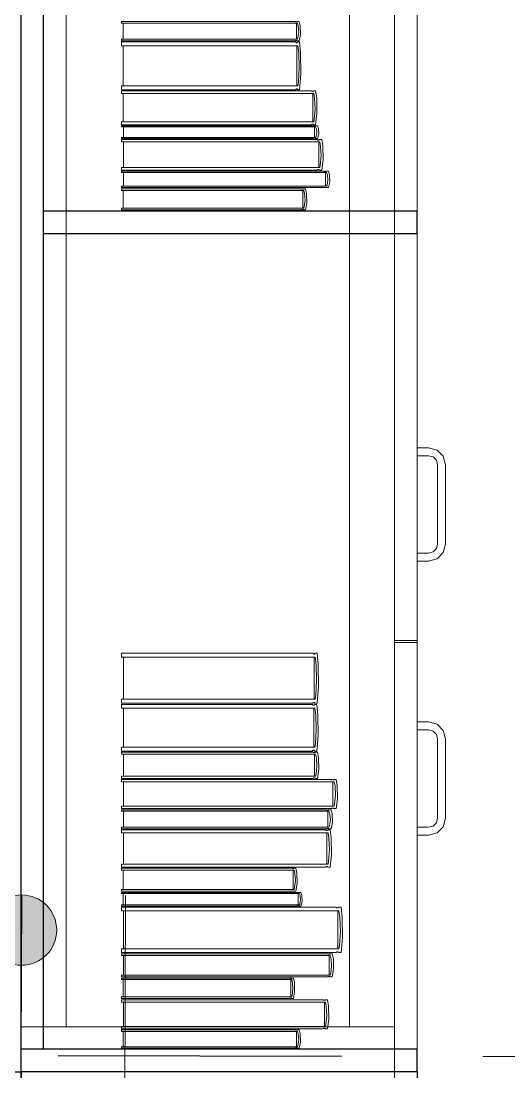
# Model space of a CAD drawing. Header units: inches. Extents: x -19 to 5698, y -728 to 92.
# Drawn here: x 116.196 to 116.627, y 12.101 to 13.029 of the extents above; entities that cross this region are included whole.
import ezdxf

# ---------------------------------------------------------------- set-up
doc = ezdxf.new("R2010")
doc.units = ezdxf.units.IN
doc.header["$MEASUREMENT"] = 0
doc.set_wipeout_variables(frame=1)
for name, pattern in [('HIDDEN', [0.375, 0.25, -0.125]), ('RAYITAS', [0.375, 0.25, -0.125]), ('Wipeout_Contour', [1, 0, -1])]:
    doc.linetypes.add(name, pattern=pattern)
for name, color, linetype, lineweight in [('00 conduct tomacorr', 120, 'HIDDEN', 30), ('T-TECHO-E', 150, 'Continuous', 20), ('TOMACORRIENTE', 22, 'RAYITAS', 9)]:
    doc.layers.add(name, color=color, linetype=linetype, lineweight=lineweight)
doc.layers.add('Interior - Mobiliario', color=7, linetype='Continuous')

# ---------------------------------------------------------------- blocks, each defined once
blk = doc.blocks.new('a')
at = {"layer": 'TOMACORRIENTE', "ltscale": 0.05}
h = blk.add_hatch(color=4, dxfattribs=at)
edge = h.paths.add_edge_path()
edge.add_arc((0, 0.0752), 0.02106, 0, 360)
at = {"layer": 'TOMACORRIENTE', "color": 4}
for p, q in [((-0.14553, 0.09625), (-0.0515, 0.09625)), ((-0.09851, 0.09625), (-0.09851, -0.09657)), ((0, 0.09625), (0, -0.09625)), ((0.06232, -0.09625), (0.06232, 0.09625))]:
    blk.add_line(p, q, dxfattribs=at)
blk.add_circle((0, 0.0752), 0.02106, dxfattribs=at)
blk = doc.blocks.new('CABLE 3FACE')
at = {"layer": 'T-TECHO-E', "rotation": 59.94170052614085}
blk.add_blockref('a', (0, 0), dxfattribs=at)

msp = doc.modelspace()

# ---------------------------------------------------------------- linework, layer by layer
at = {"layer": 'Interior - Mobiliario', "color": 175, "linetype": 'Continuous', "lineweight": 13}
for p, q in [((116.2158, 12.12125), (116.2158, 13.58125)), ((116.5258, 13.58125), (116.5258, 12.12125)), ((116.28445, 13.02711), (116.28445, 13.02847)), ((116.28445, 13.02847), (116.43806, 13.02847)), ((116.43993, 13.02711), (116.28445, 13.02711)), ((116.28602, 13.01285), (116.28602, 13.02711)), ((116.43806, 13.02847), (116.43819, 13.02838)), ((116.43819, 13.02838), (116.43839, 13.02828)), ((116.43839, 13.02828), (116.43861, 13.02822)), ((116.43861, 13.02822), (116.43884, 13.02819)), ((116.43884, 13.02819), (116.43907, 13.02819)), ((116.43907, 13.02819), (116.4393, 13.02823)), ((116.43915, 13.02711), (116.43915, 13.01285)), ((116.4393, 13.02823), (116.43951, 13.0283)), ((116.43951, 13.0283), (116.43971, 13.0284)), ((116.43971, 13.0284), (116.4398, 13.02847)), ((116.4398, 13.02847), (116.44151, 13.02847)), ((116.44066, 13.02457), (116.43993, 13.02711)), ((116.44151, 13.02847), (116.44236, 13.02475)), ((116.4404, 13.01413), (116.44106, 13.01934)), ((116.44106, 13.01934), (116.44066, 13.02457)), ((116.44256, 13.01715), (116.44151, 13.01149)), ((116.44236, 13.02475), (116.44256, 13.01715)), ((116.28445, 13.01149), (116.28445, 13.01285)), ((116.28445, 13.01285), (116.43993, 13.01285)), ((116.43806, 13.01149), (116.28445, 13.01149)), ((116.28445, 13.00711), (116.28445, 13.01049)), ((116.28445, 13.01049), (116.43844, 13.01049)), ((116.44032, 13.00711), (116.28445, 13.00711)), ((116.28603, 12.97167), (116.28603, 13.00711)), ((116.43815, 13.01155), (116.43806, 13.01149)), ((116.43834, 13.01166), (116.43815, 13.01155)), ((116.43856, 13.01173), (116.43834, 13.01166)), ((116.43844, 13.01049), (116.43857, 13.01026)), ((116.43879, 13.01177), (116.43856, 13.01173)), ((116.43857, 13.01026), (116.43877, 13.01002)), ((116.43877, 13.01002), (116.43899, 13.00986)), ((116.43902, 13.01177), (116.43879, 13.01177)), ((116.43899, 13.00986), (116.43922, 13.00978)), ((116.43925, 13.01174), (116.43902, 13.01177)), ((116.43922, 13.00978), (116.43945, 13.00979)), ((116.43947, 13.01168), (116.43925, 13.01174)), ((116.43945, 13.00979), (116.43968, 13.00989)), ((116.43967, 13.01158), (116.43947, 13.01168)), ((116.43953, 13.00711), (116.43953, 12.97167)), ((116.4398, 13.01149), (116.43967, 13.01158)), ((116.43968, 13.00989), (116.43989, 13.01007)), ((116.44151, 13.01149), (116.4398, 13.01149)), ((116.43989, 13.01007), (116.44009, 13.01032)), ((116.43993, 13.01285), (116.4404, 13.01413)), ((116.44009, 13.01032), (116.44018, 13.01049)), ((116.44018, 13.01049), (116.44189, 13.01049)), ((116.44104, 13.00079), (116.44032, 13.00711)), ((116.44189, 13.01049), (116.44275, 13.00123)), ((116.44144, 12.98781), (116.44104, 13.00079)), ((116.44275, 13.00123), (116.44295, 12.98237)), ((116.44078, 12.97487), (116.44144, 12.98781)), ((116.44295, 12.98237), (116.44189, 12.96829)), ((116.28445, 12.96829), (116.28445, 12.97167)), ((116.28445, 12.97167), (116.44032, 12.97167)), ((116.44032, 12.97167), (116.44078, 12.97487)), ((116.43844, 12.96829), (116.28445, 12.96829)), ((116.28445, 12.96491), (116.28445, 12.96729)), ((116.28445, 12.96729), (116.45228, 12.96729)), ((116.45433, 12.96491), (116.28445, 12.96491)), ((116.28617, 12.93985), (116.28617, 12.96491)), ((116.43852, 12.96846), (116.43844, 12.96829)), ((116.43872, 12.96872), (116.43852, 12.96846)), ((116.43894, 12.96889), (116.43872, 12.96872)), ((116.43917, 12.96899), (116.43894, 12.96889)), ((116.4394, 12.969), (116.43917, 12.96899)), ((116.43963, 12.96892), (116.4394, 12.969)), ((116.43985, 12.96876), (116.43963, 12.96892)), ((116.44005, 12.96852), (116.43985, 12.96876)), ((116.44018, 12.96829), (116.44005, 12.96852)), ((116.44189, 12.96829), (116.44018, 12.96829)), ((116.45228, 12.96729), (116.45243, 12.96713)), ((116.45243, 12.96713), (116.45265, 12.96696)), ((116.45265, 12.96696), (116.45289, 12.96685)), ((116.45289, 12.96685), (116.45314, 12.9668)), ((116.45314, 12.9668), (116.45339, 12.9668)), ((116.45339, 12.9668), (116.45364, 12.96687)), ((116.45348, 12.96491), (116.45348, 12.93985)), ((116.45364, 12.96687), (116.45387, 12.967)), ((116.45387, 12.967), (116.45409, 12.96718)), ((116.45409, 12.96718), (116.45419, 12.96729)), ((116.45419, 12.96729), (116.45605, 12.96729)), ((116.45512, 12.96044), (116.45433, 12.96491)), ((116.45556, 12.95126), (116.45512, 12.96044)), ((116.45605, 12.96729), (116.45699, 12.96075)), ((116.45699, 12.96075), (116.4572, 12.94741)), ((116.45484, 12.94211), (116.45556, 12.95126)), ((116.45433, 12.93985), (116.45484, 12.94211)), ((116.4572, 12.94741), (116.45605, 12.93746)), ((116.28445, 12.93746), (116.28445, 12.93985)), ((116.28445, 12.93985), (116.45433, 12.93985)), ((116.45228, 12.93746), (116.28445, 12.93746)), ((116.28445, 12.93557), (116.28445, 12.93646)), ((116.28445, 12.93646), (116.45392, 12.93646)), ((116.45599, 12.93557), (116.28445, 12.93557)), ((116.28619, 12.92623), (116.28619, 12.93557)), ((116.45238, 12.93758), (116.45228, 12.93746)), ((116.4526, 12.93776), (116.45238, 12.93758)), ((116.45283, 12.93788), (116.4526, 12.93776)), ((116.45308, 12.93795), (116.45283, 12.93788)), ((116.45333, 12.93796), (116.45308, 12.93795)), ((116.45358, 12.9379), (116.45333, 12.93796)), ((116.45382, 12.93779), (116.45358, 12.9379)), ((116.45404, 12.93762), (116.45382, 12.93779)), ((116.45392, 12.93646), (116.45406, 12.9364)), ((116.45419, 12.93746), (116.45404, 12.93762)), ((116.45406, 12.9364), (116.45429, 12.93634)), ((116.45605, 12.93746), (116.45419, 12.93746)), ((116.45429, 12.93634), (116.45453, 12.93629)), ((116.45453, 12.93629), (116.45478, 12.93627)), ((116.45478, 12.93627), (116.45504, 12.93628)), ((116.45504, 12.93628), (116.45529, 12.9363)), ((116.45512, 12.93557), (116.45512, 12.92623)), ((116.45529, 12.9363), (116.45553, 12.93635)), ((116.45553, 12.93635), (116.45574, 12.93642)), ((116.45574, 12.93642), (116.45584, 12.93646)), ((116.45584, 12.93646), (116.45772, 12.93646)), ((116.45679, 12.93391), (116.45599, 12.93557)), ((116.45723, 12.93049), (116.45679, 12.93391)), ((116.45772, 12.93646), (116.45867, 12.93402)), ((116.45867, 12.93402), (116.45889, 12.92905)), ((116.28445, 12.92535), (116.28445, 12.92623)), ((116.28445, 12.92623), (116.45599, 12.92623)), ((116.45392, 12.92535), (116.28445, 12.92535)), ((116.28445, 12.92219), (116.28445, 12.92435)), ((116.28445, 12.92435), (116.45749, 12.92435)), ((116.45402, 12.92539), (116.45392, 12.92535)), ((116.45424, 12.92546), (116.45402, 12.92539)), ((116.45447, 12.9255), (116.45424, 12.92546)), ((116.45472, 12.92553), (116.45447, 12.9255)), ((116.45498, 12.92553), (116.45472, 12.92553)), ((116.45523, 12.92551), (116.45498, 12.92553)), ((116.45547, 12.92547), (116.45523, 12.92551)), ((116.4557, 12.92541), (116.45547, 12.92547)), ((116.45584, 12.92535), (116.4557, 12.92541)), ((116.45772, 12.92535), (116.45584, 12.92535)), ((116.45599, 12.92623), (116.45651, 12.92708)), ((116.45651, 12.92708), (116.45723, 12.93049)), ((116.45749, 12.92435), (116.45763, 12.9242)), ((116.45763, 12.9242), (116.45786, 12.92405)), ((116.45889, 12.92905), (116.45772, 12.92535)), ((116.45786, 12.92405), (116.45811, 12.92395)), ((116.45811, 12.92395), (116.45837, 12.9239)), ((116.45837, 12.9239), (116.45863, 12.9239)), ((116.45863, 12.9239), (116.45888, 12.92396)), ((116.45888, 12.92396), (116.45913, 12.92408)), ((116.45913, 12.92408), (116.45935, 12.92424)), ((116.45935, 12.92424), (116.45945, 12.92435)), ((116.45945, 12.92435), (116.46137, 12.92435)), ((116.46137, 12.92435), (116.46234, 12.91844)), ((116.4596, 12.92219), (116.28445, 12.92219)), ((116.28622, 12.92219), (116.45872, 12.92219)), ((116.28622, 12.89957), (116.28622, 12.92219)), ((116.45872, 12.92219), (116.45872, 12.89957)), ((116.46042, 12.91816), (116.4596, 12.92219)), ((116.46087, 12.90987), (116.46042, 12.91816)), ((116.46234, 12.91844), (116.46256, 12.9064)), ((116.46013, 12.90161), (116.46087, 12.90987)), ((116.46256, 12.9064), (116.46137, 12.89742)), ((116.28445, 12.89742), (116.28445, 12.89957)), ((116.28445, 12.89957), (116.4596, 12.89957)), ((116.45749, 12.89742), (116.28445, 12.89742)), ((116.28445, 12.89526), (116.28445, 12.89642)), ((116.28445, 12.89642), (116.46337, 12.89642)), ((116.45872, 12.89957), (116.28622, 12.89957)), ((116.45759, 12.89752), (116.45749, 12.89742)), ((116.45781, 12.89769), (116.45759, 12.89752)), ((116.45805, 12.8978), (116.45781, 12.89769)), ((116.45831, 12.89786), (116.45805, 12.8978)), ((116.45857, 12.89787), (116.45831, 12.89786)), ((116.45883, 12.89782), (116.45857, 12.89787)), ((116.45908, 12.89772), (116.45883, 12.89782)), ((116.4593, 12.89756), (116.45908, 12.89772)), ((116.45945, 12.89742), (116.4593, 12.89756)), ((116.46137, 12.89742), (116.45945, 12.89742)), ((116.4596, 12.89957), (116.46013, 12.90161)), ((116.46337, 12.89642), (116.46352, 12.89634)), ((116.46352, 12.89634), (116.46375, 12.89626)), ((116.46375, 12.89626), (116.46401, 12.8962)), ((116.46401, 12.8962), (116.46428, 12.89617)), ((116.46428, 12.89617), (116.46455, 12.89618)), ((116.46455, 12.89618), (116.46481, 12.89621)), ((116.46481, 12.89621), (116.46506, 12.89627)), ((116.46506, 12.89627), (116.46529, 12.89636)), ((116.46529, 12.89636), (116.46539, 12.89642)), ((116.46539, 12.89642), (116.46738, 12.89642)), ((116.46738, 12.89642), (116.46838, 12.89323)), ((116.46555, 12.89526), (116.28445, 12.89526)), ((116.28628, 12.88306), (116.28628, 12.89526)), ((116.46464, 12.89526), (116.46464, 12.88306)), ((116.46639, 12.89308), (116.46555, 12.89526)), ((116.4661, 12.88416), (116.46686, 12.88861)), ((116.46686, 12.88861), (116.46639, 12.89308)), ((116.46861, 12.88674), (116.46738, 12.8819)), ((116.46838, 12.89323), (116.46861, 12.88674)), ((116.28445, 12.8819), (116.28445, 12.88306)), ((116.28445, 12.88306), (116.46555, 12.88306)), ((116.46337, 12.8819), (116.28445, 12.8819)), ((116.28445, 12.87941), (116.28445, 12.8809)), ((116.28445, 12.8809), (116.44356, 12.8809)), ((116.44551, 12.87941), (116.28445, 12.87941)), ((116.44356, 12.8809), (116.4437, 12.8808)), ((116.4437, 12.8808), (116.44391, 12.88069)), ((116.44391, 12.88069), (116.44413, 12.88062)), ((116.44413, 12.88062), (116.44437, 12.88059)), ((116.44437, 12.88059), (116.44461, 12.88059)), ((116.44461, 12.88059), (116.44485, 12.88063)), ((116.44485, 12.88063), (116.44507, 12.88071)), ((116.44507, 12.88071), (116.44527, 12.88083)), ((116.44527, 12.88083), (116.44537, 12.8809)), ((116.44537, 12.8809), (116.44713, 12.8809)), ((116.44625, 12.87661), (116.44551, 12.87941)), ((116.44713, 12.8809), (116.44802, 12.87681)), ((116.44802, 12.87681), (116.44823, 12.86847)), ((116.46347, 12.88195), (116.46337, 12.8819)), ((116.4637, 12.88204), (116.46347, 12.88195)), ((116.46395, 12.8821), (116.4637, 12.88204)), ((116.46422, 12.88214), (116.46395, 12.8821)), ((116.46449, 12.88214), (116.46422, 12.88214)), ((116.46475, 12.88211), (116.46449, 12.88214)), ((116.46501, 12.88206), (116.46475, 12.88211)), ((116.46524, 12.88198), (116.46501, 12.88206)), ((116.46539, 12.8819), (116.46524, 12.88198)), ((116.46738, 12.8819), (116.46539, 12.8819)), ((116.46555, 12.88306), (116.4661, 12.88416)), ((116.44667, 12.87087), (116.44625, 12.87661)), ((116.5558, 12.65225), (116.5458, 12.65225)), ((116.5458, 12.65225), (116.5458, 12.64525)), ((116.5458, 12.64525), (116.5558, 12.64525)), ((116.5633, 12.65024), (116.5558, 12.65225)), ((116.5558, 12.64525), (116.5598, 12.64418)), ((116.56879, 12.64475), (116.5633, 12.65024)), ((116.5598, 12.64418), (116.56272, 12.64125)), ((116.56272, 12.64125), (116.5638, 12.63725)), ((116.5638, 12.63725), (116.5638, 12.56725)), ((116.5708, 12.63725), (116.56879, 12.64475)), ((116.5708, 12.56725), (116.5708, 12.63725)), ((116.56272, 12.56325), (116.5598, 12.56032)), ((116.5638, 12.56725), (116.56272, 12.56325)), ((116.56879, 12.55975), (116.5708, 12.56725)), ((116.5558, 12.55925), (116.5458, 12.55925)), ((116.5458, 12.55925), (116.5458, 12.55225)), ((116.5458, 12.55225), (116.5558, 12.55225)), ((116.5598, 12.56032), (116.5558, 12.55925)), ((116.5558, 12.55225), (116.5633, 12.55426)), ((116.5633, 12.55426), (116.56879, 12.55975)), ((116.5458, 12.48225), (116.5258, 12.48225)), ((116.5458, 12.48025), (116.5258, 12.48025)), ((116.28445, 12.46734), (116.28445, 12.47088)), ((116.28445, 12.47088), (116.45362, 12.47088)), ((116.45362, 12.47088), (116.45376, 12.47064)), ((116.45376, 12.47064), (116.45399, 12.47039)), ((116.45399, 12.47039), (116.45423, 12.47022)), ((116.45423, 12.47022), (116.45448, 12.47014)), ((116.45448, 12.47014), (116.45474, 12.47015)), ((116.45474, 12.47015), (116.45499, 12.47025)), ((116.45499, 12.47025), (116.45522, 12.47044)), ((116.45522, 12.47044), (116.45544, 12.4707)), ((116.45544, 12.4707), (116.45554, 12.47088)), ((116.45554, 12.47088), (116.45742, 12.47088)), ((116.45742, 12.47088), (116.45836, 12.46118)), ((116.45569, 12.46734), (116.28445, 12.46734)), ((116.28618, 12.43023), (116.28618, 12.46734)), ((116.45482, 12.46734), (116.45482, 12.43023)), ((116.45648, 12.46072), (116.45569, 12.46734)), ((116.45692, 12.44712), (116.45648, 12.46072)), ((116.45836, 12.46118), (116.45858, 12.44143)), ((116.4562, 12.43358), (116.45692, 12.44712)), ((116.45858, 12.44143), (116.45742, 12.42669)), ((116.45569, 12.43023), (116.4562, 12.43358)), ((116.28445, 12.42669), (116.28445, 12.43023)), ((116.28445, 12.43023), (116.45569, 12.43023)), ((116.45362, 12.42669), (116.28445, 12.42669)), ((116.28445, 12.4224), (116.28445, 12.42569)), ((116.28445, 12.42569), (116.45328, 12.42569)), ((116.45534, 12.4224), (116.28445, 12.4224)), ((116.28618, 12.38783), (116.28618, 12.4224)), ((116.45328, 12.42569), (116.45342, 12.42547)), ((116.45342, 12.42547), (116.45365, 12.42523)), ((116.45372, 12.42686), (116.45362, 12.42669)), ((116.45365, 12.42523), (116.45389, 12.42508)), ((116.45394, 12.42713), (116.45372, 12.42686)), ((116.45389, 12.42508), (116.45414, 12.425)), ((116.45417, 12.42732), (116.45394, 12.42713)), ((116.45414, 12.425), (116.45439, 12.42501)), ((116.45442, 12.42742), (116.45417, 12.42732)), ((116.45439, 12.42501), (116.45464, 12.42511)), ((116.45468, 12.42743), (116.45442, 12.42742)), ((116.45448, 12.4224), (116.45448, 12.38783)), ((116.45464, 12.42511), (116.45488, 12.42528)), ((116.45493, 12.42735), (116.45468, 12.42743)), ((116.45488, 12.42528), (116.4551, 12.42553)), ((116.45517, 12.42718), (116.45493, 12.42735)), ((116.4551, 12.42553), (116.45519, 12.42569)), ((116.4554, 12.42693), (116.45517, 12.42718)), ((116.45519, 12.42569), (116.45707, 12.42569)), ((116.45614, 12.41623), (116.45534, 12.4224)), ((116.45554, 12.42669), (116.4554, 12.42693)), ((116.45742, 12.42669), (116.45554, 12.42669)), ((116.45707, 12.42569), (116.45801, 12.41666)), ((116.45658, 12.40357), (116.45614, 12.41623)), ((116.45801, 12.41666), (116.45823, 12.39826)), ((116.5458, 12.41025), (116.5558, 12.41025)), ((116.5458, 12.40325), (116.5458, 12.41025)), ((116.5558, 12.41025), (116.5633, 12.40824)), ((116.5633, 12.40824), (116.56879, 12.40275)), ((116.45586, 12.39095), (116.45658, 12.40357)), ((116.45823, 12.39826), (116.45707, 12.38453)), ((116.5558, 12.40325), (116.5458, 12.40325)), ((116.5598, 12.40218), (116.5558, 12.40325)), ((116.56272, 12.39925), (116.5598, 12.40218)), ((116.5638, 12.39525), (116.56272, 12.39925)), ((116.5638, 12.32525), (116.5638, 12.39525)), ((116.56879, 12.40275), (116.5708, 12.39525)), ((116.5708, 12.39525), (116.5708, 12.32525)), ((116.28445, 12.38453), (116.28445, 12.38783)), ((116.28445, 12.38783), (116.45534, 12.38783)), ((116.45383, 12.38512), (116.4536, 12.38494)), ((116.45408, 12.38521), (116.45383, 12.38512)), ((116.45434, 12.38522), (116.45408, 12.38521)), ((116.45459, 12.38515), (116.45434, 12.38522)), ((116.45483, 12.38499), (116.45459, 12.38515)), ((116.45534, 12.38783), (116.45586, 12.39095)), ((116.45328, 12.38453), (116.28445, 12.38453)), ((116.28445, 12.38169), (116.28445, 12.38353)), ((116.28445, 12.38353), (116.45386, 12.38353)), ((116.45593, 12.38169), (116.28445, 12.38169)), ((116.28618, 12.36229), (116.28618, 12.38169)), ((116.45338, 12.38469), (116.45328, 12.38453)), ((116.4536, 12.38494), (116.45338, 12.38469)), ((116.45386, 12.38353), (116.454, 12.38341)), ((116.454, 12.38341), (116.45422, 12.38328)), ((116.45422, 12.38328), (116.45446, 12.38319)), ((116.45446, 12.38319), (116.45472, 12.38315)), ((116.45472, 12.38315), (116.45497, 12.38315)), ((116.45505, 12.38475), (116.45483, 12.38499)), ((116.45497, 12.38315), (116.45522, 12.3832)), ((116.45519, 12.38453), (116.45505, 12.38475)), ((116.45506, 12.38169), (116.45506, 12.36229)), ((116.45707, 12.38453), (116.45519, 12.38453)), ((116.45522, 12.3832), (116.45546, 12.3833)), ((116.45546, 12.3833), (116.45568, 12.38344)), ((116.45568, 12.38344), (116.45578, 12.38353)), ((116.45578, 12.38353), (116.45766, 12.38353)), ((116.45672, 12.37823), (116.45593, 12.38169)), ((116.45716, 12.37112), (116.45672, 12.37823)), ((116.45766, 12.38353), (116.45861, 12.37847)), ((116.45861, 12.37847), (116.45882, 12.36814)), ((116.45644, 12.36404), (116.45716, 12.37112)), ((116.45882, 12.36814), (116.45766, 12.36044)), ((116.28445, 12.36044), (116.28445, 12.36229)), ((116.28445, 12.36229), (116.45593, 12.36229)), ((116.45386, 12.36044), (116.28445, 12.36044)), ((116.28445, 12.35738), (116.28445, 12.35944)), ((116.28445, 12.35944), (116.46999, 12.35944)), ((116.47225, 12.35738), (116.28445, 12.35738)), ((116.28635, 12.33576), (116.28635, 12.35738)), ((116.45395, 12.36053), (116.45386, 12.36044)), ((116.45417, 12.36067), (116.45395, 12.36053)), ((116.45441, 12.36077), (116.45417, 12.36067)), ((116.45466, 12.36082), (116.45441, 12.36077)), ((116.45492, 12.36083), (116.45466, 12.36082)), ((116.45517, 12.36078), (116.45492, 12.36083)), ((116.45541, 12.3607), (116.45517, 12.36078)), ((116.45563, 12.36056), (116.45541, 12.3607)), ((116.45578, 12.36044), (116.45563, 12.36056)), ((116.45766, 12.36044), (116.45578, 12.36044)), ((116.45593, 12.36229), (116.45644, 12.36404)), ((116.46999, 12.35944), (116.47014, 12.3593)), ((116.47014, 12.3593), (116.47039, 12.35916)), ((116.47039, 12.35916), (116.47065, 12.35906)), ((116.47065, 12.35906), (116.47093, 12.35901)), ((116.47093, 12.35901), (116.47121, 12.35902)), ((116.47121, 12.35902), (116.47148, 12.35907)), ((116.47131, 12.35738), (116.47131, 12.33576)), ((116.47148, 12.35907), (116.47174, 12.35918)), ((116.47174, 12.35918), (116.47198, 12.35934)), ((116.47198, 12.35934), (116.47209, 12.35944)), ((116.47209, 12.35944), (116.47415, 12.35944)), ((116.47313, 12.35353), (116.47225, 12.35738)), ((116.47415, 12.35944), (116.47519, 12.35379)), ((116.47361, 12.3456), (116.47313, 12.35353)), ((116.47519, 12.35379), (116.47543, 12.34228)), ((116.47282, 12.33771), (116.47361, 12.3456)), ((116.47543, 12.34228), (116.47415, 12.3337)), ((116.28445, 12.3337), (116.28445, 12.33576)), ((116.28445, 12.33576), (116.47225, 12.33576)), ((116.46999, 12.3337), (116.28445, 12.3337)), ((116.28445, 12.33136), (116.28445, 12.3327)), ((116.28445, 12.3327), (116.46555, 12.3327)), ((116.46776, 12.33136), (116.28445, 12.33136)), ((116.2863, 12.31727), (116.2863, 12.33136)), ((116.46555, 12.3327), (116.4657, 12.33261)), ((116.4657, 12.33261), (116.46594, 12.33251)), ((116.46594, 12.33251), (116.46619, 12.33245)), ((116.46619, 12.33245), (116.46646, 12.33242)), ((116.46646, 12.33242), (116.46674, 12.33242)), ((116.46674, 12.33242), (116.467, 12.33246)), ((116.46683, 12.33136), (116.46683, 12.31727)), ((116.467, 12.33246), (116.46726, 12.33253)), ((116.46726, 12.33253), (116.46749, 12.33263)), ((116.46749, 12.33263), (116.4676, 12.3327)), ((116.4676, 12.3327), (116.46961, 12.3327)), ((116.46861, 12.32885), (116.46776, 12.33136)), ((116.46961, 12.3327), (116.47062, 12.32902)), ((116.47009, 12.3338), (116.46999, 12.3337)), ((116.47033, 12.33396), (116.47009, 12.3338)), ((116.47059, 12.33406), (116.47033, 12.33396)), ((116.47087, 12.33412), (116.47059, 12.33406)), ((116.47115, 12.33413), (116.47087, 12.33412)), ((116.47142, 12.33408), (116.47115, 12.33413)), ((116.47169, 12.33398), (116.47142, 12.33408)), ((116.47193, 12.33384), (116.47169, 12.33398)), ((116.47209, 12.3337), (116.47193, 12.33384)), ((116.47415, 12.3337), (116.47209, 12.3337)), ((116.47225, 12.33576), (116.47282, 12.33771)), ((116.46831, 12.31855), (116.46908, 12.32369)), ((116.46908, 12.32369), (116.46861, 12.32885)), ((116.47085, 12.32152), (116.46961, 12.31593)), ((116.47062, 12.32902), (116.47085, 12.32152)), ((116.5598, 12.31832), (116.56272, 12.32125)), ((116.56272, 12.32125), (116.5638, 12.32525)), ((116.5708, 12.32525), (116.56879, 12.31775)), ((116.28445, 12.31593), (116.28445, 12.31727)), ((116.28445, 12.31727), (116.46776, 12.31727)), ((116.46555, 12.31593), (116.28445, 12.31593)), ((116.28445, 12.31231), (116.28445, 12.31493)), ((116.28445, 12.31493), (116.46475, 12.31493)), ((116.46695, 12.31231), (116.28445, 12.31231)), ((116.2863, 12.28476), (116.2863, 12.31231)), ((116.46475, 12.31493), (116.4649, 12.31476)), ((116.4649, 12.31476), (116.46514, 12.31457)), ((116.46514, 12.31457), (116.46539, 12.31445)), ((116.46539, 12.31445), (116.46566, 12.31439)), ((116.46565, 12.316), (116.46555, 12.31593)), ((116.46588, 12.3161), (116.46565, 12.316)), ((116.46566, 12.31439), (116.46593, 12.31439)), ((116.46614, 12.31617), (116.46588, 12.3161)), ((116.46593, 12.31439), (116.4662, 12.31447)), ((116.46603, 12.31231), (116.46603, 12.28476)), ((116.4664, 12.31621), (116.46614, 12.31617)), ((116.4662, 12.31447), (116.46645, 12.31461)), ((116.46668, 12.31621), (116.4664, 12.31621)), ((116.46645, 12.31461), (116.46669, 12.31481)), ((116.46695, 12.31618), (116.46668, 12.31621)), ((116.46669, 12.31481), (116.46679, 12.31493)), ((116.46679, 12.31493), (116.46879, 12.31493)), ((116.4672, 12.31612), (116.46695, 12.31618)), ((116.4678, 12.3074), (116.46695, 12.31231)), ((116.46744, 12.31602), (116.4672, 12.31612)), ((116.4676, 12.31593), (116.46744, 12.31602)), ((116.46961, 12.31593), (116.4676, 12.31593)), ((116.46776, 12.31727), (116.46831, 12.31855)), ((116.46879, 12.31493), (116.4698, 12.30774)), ((116.5458, 12.31725), (116.5558, 12.31725)), ((116.5458, 12.31025), (116.5458, 12.31725)), ((116.5558, 12.31725), (116.5598, 12.31832)), ((116.5633, 12.31226), (116.5558, 12.31025)), ((116.56879, 12.31775), (116.5633, 12.31226)), ((116.46827, 12.2973), (116.4678, 12.3074)), ((116.4698, 12.30774), (116.47003, 12.29307)), ((116.5558, 12.31025), (116.5458, 12.31025)), ((116.4675, 12.28725), (116.46827, 12.2973)), ((116.47003, 12.29307), (116.46879, 12.28214)), ((116.28445, 12.28214), (116.28445, 12.28476)), ((116.28445, 12.28476), (116.46695, 12.28476)), ((116.46695, 12.28476), (116.4675, 12.28725)), ((116.46475, 12.28214), (116.28445, 12.28214)), ((116.28445, 12.2795), (116.28445, 12.28114)), ((116.28445, 12.28114), (116.43518, 12.28114)), ((116.43703, 12.2795), (116.28445, 12.2795)), ((116.28599, 12.26239), (116.28599, 12.2795)), ((116.43518, 12.28114), (116.43531, 12.28103)), ((116.43531, 12.28103), (116.43551, 12.28091)), ((116.43551, 12.28091), (116.43572, 12.28083)), ((116.43572, 12.28083), (116.43595, 12.28079)), ((116.43595, 12.28079), (116.43618, 12.2808)), ((116.43618, 12.2808), (116.4364, 12.28085)), ((116.43625, 12.2795), (116.43625, 12.26239)), ((116.4364, 12.28085), (116.43661, 12.28093)), ((116.43661, 12.28093), (116.43681, 12.28106)), ((116.43681, 12.28106), (116.43689, 12.28114)), ((116.43689, 12.28114), (116.43857, 12.28114)), ((116.43773, 12.27645), (116.43703, 12.2795)), ((116.43813, 12.27018), (116.43773, 12.27645)), ((116.43857, 12.28114), (116.43941, 12.27667)), ((116.43941, 12.27667), (116.4396, 12.26755)), ((116.46485, 12.28226), (116.46475, 12.28214)), ((116.46508, 12.28246), (116.46485, 12.28226)), ((116.46534, 12.2826), (116.46508, 12.28246)), ((116.4656, 12.28268), (116.46534, 12.2826)), ((116.46587, 12.28268), (116.4656, 12.28268)), ((116.46614, 12.28262), (116.46587, 12.28268)), ((116.4664, 12.2825), (116.46614, 12.28262)), ((116.46664, 12.28231), (116.4664, 12.2825)), ((116.46679, 12.28214), (116.46664, 12.28231)), ((116.46879, 12.28214), (116.46679, 12.28214)), ((116.43748, 12.26393), (116.43813, 12.27018)), ((116.4396, 12.26755), (116.43857, 12.26076)), ((116.28445, 12.26076), (116.28445, 12.26239)), ((116.28445, 12.26239), (116.43703, 12.26239)), ((116.43518, 12.26076), (116.28445, 12.26076)), ((116.28445, 12.25879), (116.28445, 12.25976)), ((116.28445, 12.25976), (116.4396, 12.25976)), ((116.44149, 12.25879), (116.28445, 12.25879)), ((116.28604, 12.24868), (116.28604, 12.25879)), ((116.43527, 12.26084), (116.43518, 12.26076)), ((116.43546, 12.26096), (116.43527, 12.26084)), ((116.43568, 12.26105), (116.43546, 12.26096)), ((116.4359, 12.26109), (116.43568, 12.26105)), ((116.43613, 12.2611), (116.4359, 12.26109)), ((116.43635, 12.26106), (116.43613, 12.2611)), ((116.43657, 12.26098), (116.43635, 12.26106)), ((116.43676, 12.26087), (116.43657, 12.26098)), ((116.43689, 12.26076), (116.43676, 12.26087)), ((116.43857, 12.26076), (116.43689, 12.26076)), ((116.43703, 12.26239), (116.43748, 12.26393)), ((116.4396, 12.25976), (116.43973, 12.25969)), ((116.43973, 12.25969), (116.43993, 12.25962)), ((116.43993, 12.25962), (116.44015, 12.25958)), ((116.44015, 12.25958), (116.44038, 12.25955)), ((116.44038, 12.25955), (116.44062, 12.25956)), ((116.44062, 12.25956), (116.44085, 12.25959)), ((116.4407, 12.25879), (116.4407, 12.24868)), ((116.44085, 12.25959), (116.44107, 12.25964)), ((116.44107, 12.25964), (116.44127, 12.25971)), ((116.44127, 12.25971), (116.44135, 12.25976)), ((116.44135, 12.25976), (116.44308, 12.25976)), ((116.44222, 12.25699), (116.44149, 12.25879)), ((116.44263, 12.25328), (116.44222, 12.25699)), ((116.44308, 12.25976), (116.44395, 12.25712)), ((116.44395, 12.25712), (116.44414, 12.25173)), ((116.28445, 12.24772), (116.28445, 12.24868)), ((116.28445, 12.24868), (116.44149, 12.24868)), ((116.4396, 12.24772), (116.28445, 12.24772)), ((116.28445, 12.24351), (116.28445, 12.24672)), ((116.28445, 12.24672), (116.4742, 12.24672)), ((116.43969, 12.24776), (116.4396, 12.24772)), ((116.43989, 12.24784), (116.43969, 12.24776)), ((116.4401, 12.24789), (116.43989, 12.24784)), ((116.44033, 12.24792), (116.4401, 12.24789)), ((116.44057, 12.24792), (116.44033, 12.24792)), ((116.4408, 12.2479), (116.44057, 12.24792)), ((116.44102, 12.24785), (116.4408, 12.2479)), ((116.44122, 12.24778), (116.44102, 12.24785)), ((116.44135, 12.24772), (116.44122, 12.24778)), ((116.44308, 12.24772), (116.44135, 12.24772)), ((116.44149, 12.24868), (116.44196, 12.24959)), ((116.44196, 12.24959), (116.44263, 12.25328)), ((116.44414, 12.25173), (116.44308, 12.24772)), ((116.4742, 12.24672), (116.47436, 12.2465)), ((116.47436, 12.2465), (116.47461, 12.24627)), ((116.47461, 12.24627), (116.47488, 12.24612)), ((116.47488, 12.24612), (116.47517, 12.24605)), ((116.47517, 12.24605), (116.47545, 12.24606)), ((116.47545, 12.24606), (116.47573, 12.24615)), ((116.47573, 12.24615), (116.476, 12.24632)), ((116.476, 12.24632), (116.47625, 12.24656)), ((116.47625, 12.24656), (116.47635, 12.24672)), ((116.47635, 12.24672), (116.47846, 12.24672)), ((116.47846, 12.24672), (116.47952, 12.23793)), ((116.47652, 12.24351), (116.28445, 12.24351)), ((116.28639, 12.20987), (116.28639, 12.24351)), ((116.47555, 12.24351), (116.47555, 12.20987)), ((116.47741, 12.23751), (116.47652, 12.24351)), ((116.47791, 12.22519), (116.47741, 12.23751)), ((116.47952, 12.23793), (116.47977, 12.22002)), ((116.4771, 12.21291), (116.47791, 12.22519)), ((116.47977, 12.22002), (116.47846, 12.20666)), ((116.28445, 12.20666), (116.28445, 12.20987)), ((116.28445, 12.20987), (116.47652, 12.20987)), ((116.47652, 12.20987), (116.4771, 12.21291)), ((116.4742, 12.20666), (116.28445, 12.20666)), ((116.28445, 12.20403), (116.28445, 12.20566)), ((116.28445, 12.20566), (116.46661, 12.20566)), ((116.46883, 12.20403), (116.28445, 12.20403)), ((116.28632, 12.18685), (116.28632, 12.20403)), ((116.46661, 12.20566), (116.46676, 12.20555)), ((116.46676, 12.20555), (116.467, 12.20544)), ((116.467, 12.20544), (116.46726, 12.20536)), ((116.46726, 12.20536), (116.46753, 12.20532)), ((116.46753, 12.20532), (116.4678, 12.20533)), ((116.4678, 12.20533), (116.46807, 12.20537)), ((116.4679, 12.20403), (116.4679, 12.18685)), ((116.46807, 12.20537), (116.46833, 12.20546)), ((116.46833, 12.20546), (116.46856, 12.20558)), ((116.46856, 12.20558), (116.46867, 12.20566)), ((116.46867, 12.20566), (116.47069, 12.20566)), ((116.46969, 12.20097), (116.46883, 12.20403)), ((116.47016, 12.19467), (116.46969, 12.20097)), ((116.47069, 12.20566), (116.47171, 12.20118)), ((116.47171, 12.20118), (116.47194, 12.19203)), ((116.47431, 12.20682), (116.4742, 12.20666)), ((116.47456, 12.20706), (116.47431, 12.20682)), ((116.47482, 12.20723), (116.47456, 12.20706)), ((116.4751, 12.20732), (116.47482, 12.20723)), ((116.47539, 12.20733), (116.4751, 12.20732)), ((116.47567, 12.20726), (116.47539, 12.20733)), ((116.47594, 12.20711), (116.47567, 12.20726)), ((116.47619, 12.20688), (116.47594, 12.20711)), ((116.47635, 12.20666), (116.47619, 12.20688)), ((116.47846, 12.20666), (116.47635, 12.20666)), ((116.46938, 12.1884), (116.47016, 12.19467)), ((116.47194, 12.19203), (116.47069, 12.18521)), ((116.28445, 12.18521), (116.28445, 12.18685)), ((116.28445, 12.18685), (116.46883, 12.18685)), ((116.46661, 12.18521), (116.28445, 12.18521)), ((116.28445, 12.18276), (116.28445, 12.18421)), ((116.28445, 12.18421), (116.43307, 12.18421)), ((116.43489, 12.18276), (116.28445, 12.18276)), ((116.28597, 12.16748), (116.28597, 12.18276)), ((116.43307, 12.18421), (116.4332, 12.18412)), ((116.4332, 12.18412), (116.43339, 12.18401)), ((116.43339, 12.18401), (116.4336, 12.18394)), ((116.4336, 12.18394), (116.43382, 12.18391)), ((116.43382, 12.18391), (116.43405, 12.18391)), ((116.43405, 12.18391), (116.43427, 12.18396)), ((116.43413, 12.18276), (116.43413, 12.16748)), ((116.43427, 12.18396), (116.43448, 12.18403)), ((116.43448, 12.18403), (116.43467, 12.18414)), ((116.43467, 12.18414), (116.43475, 12.18421)), ((116.43475, 12.18421), (116.43641, 12.18421)), ((116.43558, 12.18003), (116.43489, 12.18276)), ((116.43641, 12.18421), (116.43724, 12.18022)), ((116.46671, 12.18529), (116.46661, 12.18521)), ((116.46694, 12.18542), (116.46671, 12.18529)), ((116.4672, 12.18551), (116.46694, 12.18542)), ((116.46747, 12.18555), (116.4672, 12.18551)), ((116.46774, 12.18556), (116.46747, 12.18555)), ((116.46801, 12.18552), (116.46774, 12.18556)), ((116.46827, 12.18544), (116.46801, 12.18552)), ((116.46851, 12.18532), (116.46827, 12.18544)), ((116.46867, 12.18521), (116.46851, 12.18532)), ((116.47069, 12.18521), (116.46867, 12.18521)), ((116.46883, 12.18685), (116.46938, 12.1884)), ((116.43534, 12.16886), (116.43597, 12.17443)), ((116.43597, 12.17443), (116.43558, 12.18003)), ((116.43743, 12.17209), (116.43641, 12.16602)), ((116.43724, 12.18022), (116.43743, 12.17209)), ((116.28445, 12.16602), (116.28445, 12.16748)), ((116.28445, 12.16748), (116.43489, 12.16748)), ((116.43307, 12.16602), (116.28445, 12.16602)), ((116.28445, 12.16297), (116.28445, 12.16502)), ((116.28445, 12.16502), (116.46245, 12.16502)), ((116.46462, 12.16297), (116.28445, 12.16297)), ((116.28627, 12.14142), (116.28627, 12.16297)), ((116.43315, 12.16609), (116.43307, 12.16602)), ((116.43335, 12.1662), (116.43315, 12.16609)), ((116.43356, 12.16628), (116.43335, 12.1662)), ((116.43377, 12.16632), (116.43356, 12.16628)), ((116.434, 12.16633), (116.43377, 12.16632)), ((116.43422, 12.16629), (116.434, 12.16633)), ((116.43443, 12.16622), (116.43422, 12.16629)), ((116.43463, 12.16612), (116.43443, 12.16622)), ((116.43475, 12.16602), (116.43463, 12.16612)), ((116.43641, 12.16602), (116.43475, 12.16602)), ((116.43489, 12.16748), (116.43534, 12.16886)), ((116.46245, 12.16502), (116.4626, 12.16488)), ((116.4626, 12.16488), (116.46283, 12.16474)), ((116.46283, 12.16474), (116.46308, 12.16464)), ((116.46308, 12.16464), (116.46335, 12.16459)), ((116.46335, 12.16459), (116.46362, 12.1646)), ((116.46362, 12.1646), (116.46388, 12.16466)), ((116.46371, 12.16297), (116.46371, 12.14142)), ((116.46388, 12.16466), (116.46413, 12.16477)), ((116.46413, 12.16477), (116.46436, 12.16492)), ((116.46436, 12.16492), (116.46446, 12.16502)), ((116.46446, 12.16502), (116.46644, 12.16502)), ((116.46546, 12.15913), (116.46462, 12.16297)), ((116.46644, 12.16502), (116.46744, 12.15939)), ((116.46592, 12.15123), (116.46546, 12.15913)), ((116.46744, 12.15939), (116.46766, 12.14792)), ((116.46516, 12.14337), (116.46592, 12.15123)), ((116.46766, 12.14792), (116.46644, 12.13937)), ((116.4858, 12.14125), (116.2358, 12.14125)), ((116.28445, 12.13937), (116.28445, 12.14142)), ((116.28445, 12.14142), (116.46462, 12.14142)), ((116.46245, 12.13937), (116.28445, 12.13937)), ((116.28445, 12.13708), (116.28445, 12.13837)), ((116.28445, 12.13837), (116.43806, 12.13837)), ((116.43993, 12.13708), (116.28445, 12.13708)), ((116.43806, 12.13837), (116.43819, 12.13828)), ((116.43819, 12.13828), (116.43839, 12.13819)), ((116.43839, 12.13819), (116.43861, 12.13813)), ((116.43861, 12.13813), (116.43884, 12.1381)), ((116.43884, 12.1381), (116.43907, 12.1381)), ((116.43907, 12.1381), (116.4393, 12.13814)), ((116.4393, 12.13814), (116.43951, 12.13821)), ((116.43951, 12.13821), (116.43971, 12.1383)), ((116.43971, 12.1383), (116.4398, 12.13837)), ((116.4398, 12.13837), (116.44151, 12.13837)), ((116.44066, 12.13466), (116.43993, 12.13708)), ((116.44106, 12.1297), (116.44066, 12.13466)), ((116.44151, 12.13837), (116.44236, 12.13483)), ((116.44236, 12.13483), (116.44256, 12.12763)), ((116.46255, 12.13947), (116.46245, 12.13937)), ((116.46278, 12.13962), (116.46255, 12.13947)), ((116.46303, 12.13973), (116.46278, 12.13962)), ((116.46329, 12.13979), (116.46303, 12.13973)), ((116.46356, 12.1398), (116.46329, 12.13979)), ((116.46382, 12.13975), (116.46356, 12.1398)), ((116.46408, 12.13965), (116.46382, 12.13975)), ((116.46431, 12.13951), (116.46408, 12.13965)), ((116.46446, 12.13937), (116.46431, 12.13951)), ((116.46644, 12.13937), (116.46446, 12.13937)), ((116.46462, 12.14142), (116.46516, 12.14337)), ((116.5258, 12.14125), (116.4858, 12.14125)), ((116.5258, 12.12125), (116.2158, 12.12125))]:
    msp.add_line(p, q, dxfattribs=at)

# ---------------------------------------------------------------- wipeouts: each hides what was drawn before it
at = {"color": 254, "linetype": 'Wipeout_Contour', "lineweight": 0, "ltscale": 3312.072964}
msp.add_wipeout([(116.5458, 12.08125), (116.5458, 12.10125), (116.1958, 12.10125), (116.1958, 12.08125)], dxfattribs=at).dxf.layer = 'Interior - Mobiliario'

# ---------------------------------------------------------------- next in the draw order: linework, layer by layer
at = {"layer": 'Interior - Mobiliario', "color": 175, "linetype": 'Continuous', "lineweight": 30}
for p, q in [((116.5458, 12.10125), (116.1958, 12.10125)), ((116.1958, 12.10125), (116.1958, 12.08125)), ((116.5458, 12.10125), (116.5458, 12.08125))]:
    msp.add_line(p, q, dxfattribs=at)
at = {"layer": 'Interior - Mobiliario', "color": 175, "linetype": 'Continuous', "lineweight": 13}
for p, q in [((116.1958, 12.10125), (116.1958, 12.08125)), ((116.5458, 12.10125), (116.1958, 12.10125)), ((116.1958, 12.10125), (116.1958, 12.06125)), ((116.5258, 12.10125), (116.1958, 12.10125)), ((116.1958, 10.60125), (116.1958, 12.10125)), ((116.1958, 12.10125), (116.5458, 12.10125)), ((116.5258, 12.06125), (116.5258, 12.10125)), ((116.5458, 12.08125), (116.5458, 12.10125)), ((116.5458, 12.10125), (116.5458, 10.60125))]:
    msp.add_line(p, q, dxfattribs=at)

# ---------------------------------------------------------------- next in the draw order: wipeouts: each hides what was drawn before it
at = {"color": 254, "linetype": 'Wipeout_Contour', "lineweight": 0, "ltscale": 3312.158746}
msp.add_wipeout([(116.5458, 12.86125), (116.2158, 12.86125), (116.2158, 12.84125), (116.5458, 12.84125)], dxfattribs=at).dxf.layer = 'Interior - Mobiliario'

# ---------------------------------------------------------------- next in the draw order: linework, layer by layer
at = {"layer": 'Interior - Mobiliario', "color": 175, "linetype": 'Continuous', "lineweight": 13}
for p, q in [((116.2358, 13.56125), (116.2358, 12.14125)), ((116.4858, 12.14125), (116.4858, 13.56125)), ((116.5258, 13.56125), (116.5258, 12.14125)), ((116.5258, 12.86125), (116.5258, 13.22025)), ((116.5458, 12.86125), (116.5458, 13.22025)), ((116.28608, 12.86374), (116.28608, 12.87941)), ((116.44469, 12.87941), (116.44469, 12.86374)), ((116.44599, 12.86516), (116.44667, 12.87087)), ((116.44823, 12.86847), (116.44713, 12.86225)), ((116.2158, 12.86125), (116.5458, 12.86125)), ((116.2158, 12.84125), (116.2158, 12.86125)), ((116.28445, 12.86225), (116.28445, 12.86374)), ((116.28445, 12.86374), (116.44551, 12.86374)), ((116.44356, 12.86225), (116.28445, 12.86225)), ((116.44365, 12.86232), (116.44356, 12.86225)), ((116.44386, 12.86244), (116.44365, 12.86232)), ((116.44408, 12.86252), (116.44386, 12.86244)), ((116.44432, 12.86256), (116.44408, 12.86252)), ((116.44456, 12.86256), (116.44432, 12.86256)), ((116.44479, 12.86253), (116.44456, 12.86256)), ((116.44502, 12.86246), (116.44479, 12.86253)), ((116.44523, 12.86235), (116.44502, 12.86246)), ((116.44537, 12.86225), (116.44523, 12.86235)), ((116.44713, 12.86225), (116.44537, 12.86225)), ((116.44551, 12.86374), (116.44599, 12.86516)), ((116.5458, 12.86125), (116.5258, 12.86125)), ((116.5458, 12.86125), (116.5458, 12.84125)), ((116.5458, 12.86125), (116.5458, 12.84125)), ((116.5458, 12.84125), (116.2158, 12.84125)), ((116.5258, 12.84125), (116.5258, 12.48225)), ((116.5458, 12.84125), (116.5258, 12.84125)), ((116.5458, 12.84125), (116.5458, 12.48225))]:
    msp.add_line(p, q, dxfattribs=at)
at = {"layer": 'Interior - Mobiliario', "color": 175, "linetype": 'Continuous', "lineweight": 30}
for p, q in [((116.2158, 12.84125), (116.2158, 12.86125)), ((116.5458, 12.86125), (116.2158, 12.86125)), ((116.5458, 12.84125), (116.5458, 12.86125)), ((116.5458, 12.84125), (116.2158, 12.84125))]:
    msp.add_line(p, q, dxfattribs=at)

# ---------------------------------------------------------------- next in the draw order: wipeouts: each hides what was drawn before it
at = {"color": 254, "linetype": 'Wipeout_Contour', "lineweight": 0, "ltscale": 3311.460097}
msp.add_wipeout([(116.2158, 13.58125), (116.1958, 13.58125), (116.1958, 12.12125), (116.2158, 12.12125)], dxfattribs=at).dxf.layer = 'Interior - Mobiliario'

# ---------------------------------------------------------------- next in the draw order: linework, layer by layer
at = {"layer": 'Interior - Mobiliario', "color": 175, "linetype": 'Continuous', "lineweight": 30}
for p, q in [((116.1958, 12.12125), (116.1958, 13.58125)), ((116.2158, 12.12125), (116.2158, 13.58125)), ((116.2158, 12.12125), (116.1958, 12.12125))]:
    msp.add_line(p, q, dxfattribs=at)
at = {"layer": 'Interior - Mobiliario', "color": 175, "linetype": 'Continuous', "lineweight": 13}
for p, q in [((116.1958, 12.12125), (116.1958, 13.58125)), ((116.2158, 13.58125), (116.2158, 12.12125)), ((116.1958, 12.14125), (116.1958, 13.56125)), ((116.2158, 12.86125), (116.5458, 12.86125)), ((116.2158, 12.84125), (116.2158, 12.86125)), ((116.5458, 12.84125), (116.2158, 12.84125)), ((116.2358, 12.14125), (116.1958, 12.14125)), ((116.2158, 12.12125), (116.1958, 12.12125))]:
    msp.add_line(p, q, dxfattribs=at)

# ---------------------------------------------------------------- next in the draw order: wipeouts: each hides what was drawn before it
at = {"color": 254, "linetype": 'Wipeout_Contour', "lineweight": 0, "ltscale": 3312.074134}
msp.add_wipeout([(116.5458, 12.12125), (116.1958, 12.12125), (116.1958, 12.10125), (116.5458, 12.10125)], dxfattribs=at).dxf.layer = 'Interior - Mobiliario'

# ---------------------------------------------------------------- next in the draw order: linework, layer by layer
at = {"layer": '00 conduct tomacorr'}
msp.add_line((106.47876, 12.13244), (120.89753, 12.1077, 0.00007), dxfattribs=at)
at = {"layer": 'Interior - Mobiliario', "color": 175, "linetype": 'Continuous', "lineweight": 13}
for p, q in [((116.1958, 13.60125), (116.1958, 12.10125)), ((116.5458, 12.10125), (116.5458, 13.60125)), ((116.1958, 12.12125), (116.1958, 13.58125)), ((116.2158, 12.12125), (116.2158, 13.58125)), ((116.2158, 12.12125), (116.2158, 13.58125)), ((116.2158, 12.12125), (116.2158, 13.58125)), ((116.5258, 13.58125), (116.5258, 12.12125)), ((116.5258, 13.58125), (116.5258, 12.12125)), ((116.5458, 13.58125), (116.5458, 12.12125)), ((116.5458, 13.58125), (116.5458, 12.12125)), ((116.5258, 12.12125), (116.5258, 12.48025)), ((116.5458, 12.12125), (116.5458, 12.48025)), ((116.1958, 12.10125), (116.1958, 12.14125)), ((116.28602, 12.12354), (116.28602, 12.13708)), ((116.43915, 12.13708), (116.43915, 12.12354)), ((116.5258, 12.14125), (116.5258, 12.10125)), ((116.4404, 12.12476), (116.44106, 12.1297)), ((116.44256, 12.12763), (116.44151, 12.12225)), ((116.1958, 12.12125), (116.5458, 12.12125)), ((116.1958, 12.10125), (116.1958, 12.12125)), ((116.5458, 12.12125), (116.1958, 12.12125)), ((116.5458, 12.12125), (116.2158, 12.12125)), ((116.5258, 12.12125), (116.2158, 12.12125)), ((116.5258, 12.12125), (116.2158, 12.12125)), ((116.28445, 12.12225), (116.28445, 12.12354)), ((116.28445, 12.12354), (116.43993, 12.12354)), ((116.43806, 12.12225), (116.28445, 12.12225)), ((116.43815, 12.12231), (116.43806, 12.12225)), ((116.43834, 12.12241), (116.43815, 12.12231)), ((116.43856, 12.12248), (116.43834, 12.12241)), ((116.43879, 12.12252), (116.43856, 12.12248)), ((116.43902, 12.12252), (116.43879, 12.12252)), ((116.43925, 12.12249), (116.43902, 12.12252)), ((116.43947, 12.12243), (116.43925, 12.12249)), ((116.43967, 12.12234), (116.43947, 12.12243)), ((116.4398, 12.12225), (116.43967, 12.12234)), ((116.44151, 12.12225), (116.4398, 12.12225)), ((116.43993, 12.12354), (116.4404, 12.12476)), ((116.5458, 12.12125), (116.5258, 12.12125)), ((116.5458, 12.12125), (116.5458, 12.10125)), ((116.5458, 12.10125), (116.1958, 12.10125)), ((116.5258, 12.10125), (116.1958, 12.10125)), ((116.1958, 12.10125), (116.5458, 12.10125))]:
    msp.add_line(p, q, dxfattribs=at)
at = {"layer": 'Interior - Mobiliario', "color": 175, "linetype": 'Continuous', "lineweight": 30}
for p, q in [((116.1958, 12.10125), (116.1958, 12.12125)), ((116.5458, 12.12125), (116.1958, 12.12125)), ((116.5458, 12.10125), (116.5458, 12.12125)), ((116.5458, 12.10125), (116.1958, 12.10125))]:
    msp.add_line(p, q, dxfattribs=at)

# ---------------------------------------------------------------- next in the draw order: wipeouts: each hides what was drawn before it
at = {"color": 254, "linetype": 'Wipeout_Contour', "lineweight": 0, "ltscale": 3310.673114}
msp.add_wipeout([(115.8458, 12.08125), (116.1958, 12.08125), (116.1958, 12.10125), (115.8458, 12.10125)], dxfattribs=at).dxf.layer = 'Interior - Mobiliario'

# ---------------------------------------------------------------- next in the draw order: linework, layer by layer
at = {"layer": 'Interior - Mobiliario', "color": 175, "linetype": 'Continuous', "lineweight": 30}
for p, q in [((115.8458, 12.10125), (116.1958, 12.10125)), ((116.1958, 12.10125), (116.1958, 12.08125))]:
    msp.add_line(p, q, dxfattribs=at)
at = {"layer": 'Interior - Mobiliario', "color": 175, "linetype": 'Continuous', "lineweight": 13}
for p, q in [((115.8458, 12.10125), (116.1958, 12.10125)), ((116.1958, 12.10125), (115.8458, 12.10125)), ((115.8658, 12.10125), (116.1958, 12.10125)), ((116.1958, 12.10125), (116.1958, 12.08125)), ((116.1958, 12.10125), (116.1958, 12.06125)), ((116.1958, 10.60125), (116.1958, 12.10125))]:
    msp.add_line(p, q, dxfattribs=at)

# ---------------------------------------------------------------- next in the draw order: block references
at = {"layer": '00 conduct tomacorr', "xscale": 1.47256122672843, "yscale": 1.47256122672843, "zscale": 1.47256122672843, "rotation": 299.7894777823319}
msp.add_blockref('CABLE 3FACE', (116.1958, 12.11577, 0.00005), dxfattribs=at)

doc.saveas('drawing.dxf')
